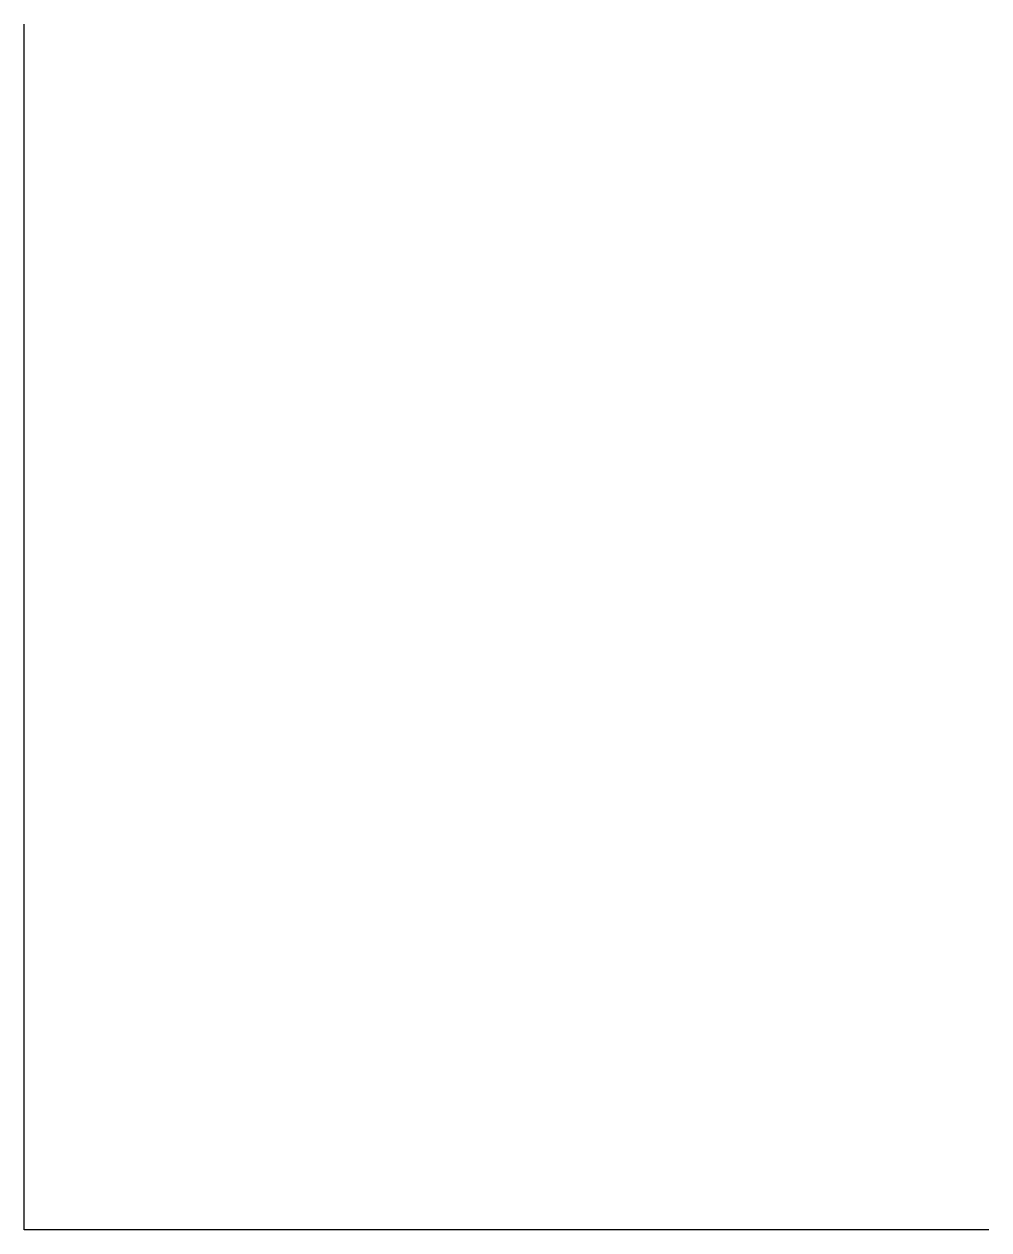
# Model space of a CAD drawing. Header units: millimetres. Extents: x 194.2 to 214.2, y 216.4 to 241.4.
import ezdxf

# ---------------------------------------------------------------- set-up
doc = ezdxf.new("R2010")
doc.units = ezdxf.units.MM

msp = doc.modelspace()

# ---------------------------------------------------------------- linework, layer by layer
for p, q in [((194.227, 216.361), (194.227, 241.361)), ((214.227, 216.361), (194.227, 216.361))]:
    msp.add_line(p, q)

doc.saveas('drawing.dxf')
